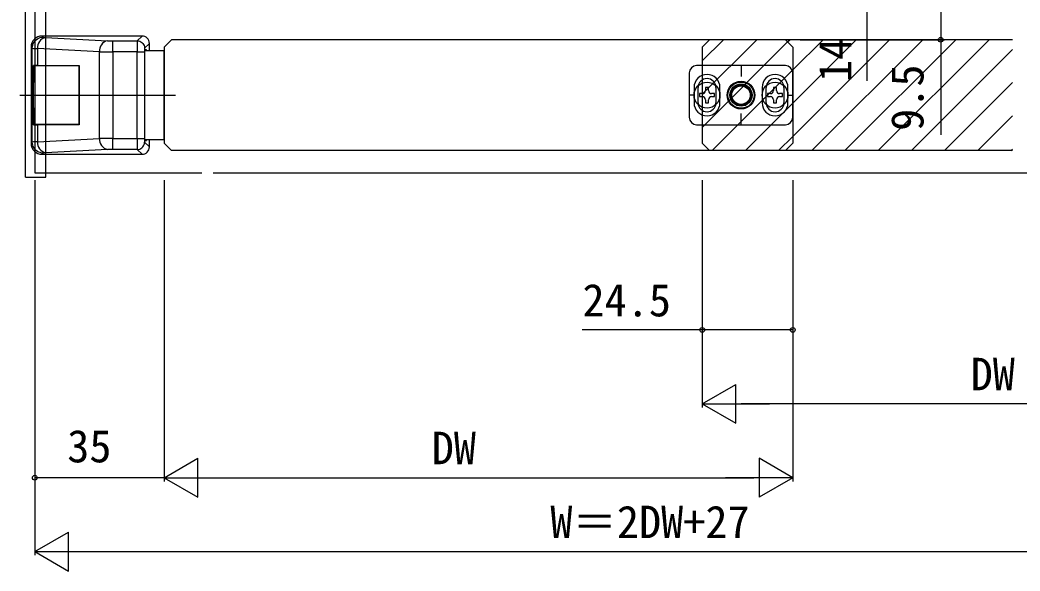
# Model space of a CAD drawing. Units: millimetres, scale not verified. Extents: x -525 to 525, y -784 to 780.
# Drawn here: x 51.1 to 321.6, y 19.6 to 168.7 of the extents above; entities that cross this region are included whole.
import ezdxf
from ezdxf.enums import TextEntityAlignment as Align

# ---------------------------------------------------------------- set-up
doc = ezdxf.new("R2010")
doc.units = ezdxf.units.MM
doc.header["$LTSCALE"] = 4
for name, color, linetype in [('0-4_YKK_12', 2, 'Continuous'), ('0-5_YKK_13', 4, 'Continuous'), ('0-7_YKK_D', 6, 'Continuous')]:
    doc.layers.add(name, color=color, linetype=linetype)
doc.styles.add('ＭＳ ゴシック', font='')
doc.styles.get('ＭＳ ゴシック').set_extended_font_data('MS Gothic')

msp = doc.modelspace()

# ---------------------------------------------------------------- linework, layer by layer
at = {"layer": '0-4_YKK_12'}
for p, q in [((55.122, 186.838), (55.122, 127.338)), ((90.122, 161.341), (92.122, 163.341)), ((258.135, 163.341), (92.122, 163.341)), ((100.323, 163.341), (93.122, 163.341)), ((235.635, 161.341), (237.635, 163.341)), ((235.635, 157.587), (241.389, 163.341)), ((235.635, 148.607), (250.369, 163.341)), ((235.635, 139.627), (258.827, 162.819)), ((319.573, 163.341), (237.635, 163.341)), ((258.135, 163.341), (260.135, 161.341)), ((258.827, 162.819), (259.35, 163.341)), ((260.135, 155.146), (268.33, 163.341)), ((260.135, 146.166), (277.31, 163.341)), ((260.135, 137.186), (286.29, 163.341)), ((265.271, 133.341), (295.271, 163.341)), ((274.251, 133.341), (304.251, 163.341)), ((283.231, 133.341), (313.231, 163.341)), ((90.122, 161.341), (90.122, 135.341)), ((90.122, 161.341), (90.122, 135.341)), ((235.635, 161.341), (235.635, 135.341)), ((260.135, 161.341), (260.135, 135.341)), ((292.211, 133.341), (319.573, 160.703)), ((238.344, 133.356), (260.135, 155.146)), ((301.192, 133.341), (319.573, 151.722)), ((247.31, 133.341), (260.135, 146.166)), ((310.172, 133.341), (319.573, 142.742)), ((92.122, 133.341), (90.122, 135.341)), ((237.635, 133.341), (235.635, 135.341)), ((256.29, 133.341), (260.135, 137.186)), ((258.135, 133.341), (260.135, 135.341)), ((258.135, 133.341), (92.122, 133.341)), ((100.323, 133.341), (93.122, 133.341)), ((319.573, 133.341), (237.635, 133.341)), ((319.152, 133.341), (319.573, 133.762)), ((55.122, 127.338), (100.323, 127.338)), ((103.323, 127.338), (407.448, 127.338))]:
    msp.add_line(p, q, dxfattribs=at)
at = {"layer": '0-5_YKK_13'}
for p, q in [((52.622, 126.138), (52.622, 186.838)), ((58.122, 126.138), (58.122, 186.838)), ((57.118, 164.338), (57.432, 164.023)), ((84.124, 164.338), (57.118, 164.338)), ((58.015, 163.955), (74.779, 163.076)), ((76.193, 163.045), (82.832, 163.045)), ((76.193, 160.049), (76.193, 163.045)), ((82.832, 163.045), (84.124, 164.338)), ((86.122, 162.34), (84.829, 161.048)), ((86.122, 160.338), (86.122, 162.34)), ((54.436, 161.027), (54.122, 161.342)), ((54.122, 161.342), (54.122, 135.333)), ((54.436, 135.648), (54.436, 161.027)), ((72.657, 160.08), (55.894, 160.959)), ((55.894, 160.959), (55.894, 156.338)), ((72.657, 136.595), (72.657, 160.08)), ((82.783, 160.049), (76.193, 160.049)), ((76.193, 160.049), (76.193, 136.626)), ((82.783, 136.626), (82.783, 160.049)), ((90.122, 160.338), (84.78, 160.338)), ((84.811, 160.588), (84.811, 136.088)), ((85.362, 160.588), (84.811, 160.588)), ((85.362, 160.338), (85.362, 160.588)), ((55.894, 156.338), (54.75, 156.338)), ((54.75, 140.338), (54.75, 156.338)), ((56.069, 156.238), (54.981, 156.238)), ((54.981, 151.838), (54.981, 156.238)), ((55.894, 156.338), (67.122, 156.338)), ((67.122, 156.238), (56.069, 156.238)), ((67.122, 156.338), (67.122, 140.338)), ((67.122, 140.438), (67.122, 156.238)), ((232.135, 154.341), (232.135, 142.341)), ((258.135, 156.341), (234.135, 156.341)), ((246.135, 156.341), (246.135, 153.341)), ((260.135, 142.341), (260.135, 154.341)), ((233.435, 150.441), (233.435, 146.241)), ((234.535, 146.241), (234.535, 150.441)), ((239.335, 150.441), (239.335, 146.241)), ((240.435, 146.241), (240.435, 150.441)), ((251.835, 150.441), (251.835, 146.241)), ((252.935, 146.241), (252.935, 150.441)), ((257.735, 150.441), (257.735, 146.241)), ((258.835, 146.241), (258.835, 150.441)), ((51.122, 148.338), (93.19, 148.338)), ((233.435, 148.341), (232.135, 148.341)), ((238.165, 147.931), (238.985, 147.931)), ((256.565, 147.931), (257.385, 147.931)), ((258.835, 148.341), (260.135, 148.341)), ((246.135, 140.341), (246.135, 143.341)), ((54.75, 140.338), (55.894, 140.338)), ((56.069, 140.438), (54.981, 140.438)), ((55.894, 140.338), (55.894, 135.716)), ((67.122, 140.338), (55.894, 140.338)), ((67.122, 140.438), (56.069, 140.438)), ((234.135, 140.341), (258.135, 140.341)), ((54.122, 135.333), (54.436, 135.648)), ((55.894, 135.716), (72.657, 136.595)), ((76.193, 136.626), (82.783, 136.626)), ((76.193, 133.63), (76.193, 136.626)), ((82.783, 136.626), (84.78, 136.626)), ((84.829, 135.627), (86.122, 134.335)), ((86.122, 134.335), (86.122, 136.338)), ((57.432, 132.652), (57.118, 132.338)), ((74.779, 133.599), (58.015, 132.721)), ((82.832, 133.63), (76.193, 133.63)), ((84.124, 132.338), (82.832, 133.63)), ((57.118, 132.338), (84.124, 132.338)), ((52.622, 126.138), (58.122, 126.138))]:
    msp.add_line(p, q, dxfattribs=at)
for points in [[(54.436, 161.027), (54.468, 161.453), (54.559, 161.87), (54.709, 162.27), (54.914, 162.645), (55.171, 162.986), (55.473, 163.289), (55.815, 163.545), (56.189, 163.75), (56.589, 163.9), (57.006, 163.992), (57.432, 164.023)], [(82.832, 163.045), (83.178, 163.014), (83.514, 162.923), (83.829, 162.776), (84.114, 162.576), (84.36, 162.33), (84.56, 162.045), (84.708, 161.73), (84.798, 161.394), (84.829, 161.048)], [(82.783, 160.049), (84.78, 160.049), (84.78, 136.626)], [(84.78, 136.338), (90.122, 136.338), (90.122, 160.338)], [(55.206, 144.838), (55.206, 151.838), (54.981, 151.838)], [(237.345, 149.571), (237.345, 150.391), (236.525, 150.391), (236.525, 149.571)], [(255.745, 149.571), (255.745, 150.391), (254.925, 150.391), (254.925, 149.571)], [(235.705, 148.751), (234.885, 148.751), (234.885, 147.931), (235.705, 147.931)], [(236.525, 147.111), (236.525, 146.291), (237.345, 146.291), (237.345, 147.111)], [(238.985, 147.931), (238.985, 148.751), (238.165, 148.751)], [(254.105, 148.751), (253.285, 148.751), (253.285, 147.931), (254.105, 147.931)], [(254.925, 147.111), (254.925, 146.291), (255.745, 146.291), (255.745, 147.111)], [(257.385, 147.931), (257.385, 148.751), (256.565, 148.751)], [(54.981, 140.438), (54.981, 144.838), (55.206, 144.838)], [(57.432, 132.652), (57.006, 132.683), (56.589, 132.775), (56.189, 132.925), (55.815, 133.13), (55.473, 133.387), (55.171, 133.689), (54.914, 134.031), (54.709, 134.405), (54.559, 134.805), (54.468, 135.222), (54.436, 135.648)], [(82.832, 133.63), (83.178, 133.661), (83.514, 133.752), (83.829, 133.899), (84.114, 134.099), (84.36, 134.345), (84.56, 134.63), (84.708, 134.945), (84.798, 135.281), (84.829, 135.627)], [(84.811, 136.088), (85.362, 136.088), (85.362, 136.338)]]:
    msp.add_lwpolyline(points, dxfattribs=at)
for centre, radius in [((236.935, 148.341), 3.5), ((246.135, 148.341), 3.75), ((246.135, 148.341), 3.55), ((255.335, 148.341), 3.5), ((246.135, 148.341), 3), ((246.135, 148.341), 2.8), ((246.135, 148.341), 2.55), ((246.135, 148.341), 2.5)]:
    msp.add_circle(centre, radius, dxfattribs=at)
for centre, radius, start, end in [((57.116, 161.343), 2.994, 89.96782, 180.03218), ((58.635, 161.267), 2.759, 102.98938, 186.40774), ((57.969, 166.075), 2.121, 255.33304, 271.24019), ((75.399, 160.388), 2.759, 102.98938, 186.40774), ((76.11, 191.823), 28.778, 267.34813, 270.16471), ((126.963, 160.815), 44.187, 177.1073, 180.99321), ((84.126, 162.341), 1.996, 359.96796, 90.03204), ((55.684, 172.013), 11.057, 263.52066, 271.0879), ((75.946, 335.287), 175.238, 268.92448, 270.08052), ((90.2, 160.28), 5.425, 171.86503, 182.44066), ((234.135, 154.341), 2, 90, 180), ((258.135, 154.341), 2, 0, 90), ((236.935, 150.441), 3.5, 0, 180), ((236.935, 150.441), 2.4, 0, 180), ((255.335, 150.441), 3.5, 0, 180), ((255.335, 150.441), 2.4, 0, 180), ((235.705, 149.571), 0.82, 270, 0), ((238.165, 149.571), 0.82, 180, 270), ((254.105, 149.571), 0.82, 270, 0), ((256.565, 149.571), 0.82, 180, 270), ((236.935, 146.241), 3.5, 180, 0), ((236.935, 146.241), 2.4, 180, 0), ((235.705, 147.111), 0.82, 0, 90), ((238.165, 147.111), 0.82, 90, 180), ((255.335, 146.241), 3.5, 180, 0), ((255.335, 146.241), 2.4, 180, 0), ((254.105, 147.111), 0.82, 0, 90), ((256.565, 147.111), 0.82, 90, 180), ((234.135, 142.341), 2, 180, 270), ((258.135, 142.341), 2, 270, 0), ((57.116, 135.332), 2.994, 179.96782, 270.03218), ((55.861, 120.89), 14.826, 89.87498, 95.51645), ((58.741, 135.484), 2.857, 175.32403, 255.27885), ((75.504, 136.362), 2.857, 175.32403, 255.27885), ((76.022, -47.345), 183.971, 89.94692, 91.04808), ((135.54, 136.002), 52.761, 179.32261, 182.57688), ((90.2, 136.395), 5.425, 177.55934, 188.13497), ((57.969, 130.6), 2.121, 88.75981, 104.66696), ((76.11, 104.852), 28.778, 89.83529, 92.65187), ((84.126, 134.334), 1.996, 269.96796, 0.03204)]:
    msp.add_arc(centre, radius, start, end, dxfattribs=at)
at = {"layer": '0-7_YKK_D'}
for p, q in [((262.135, 163.341), (301.135, 163.341)), ((55.122, 125.338), (55.122, 43.838)), ((55.122, 125.338), (55.122, 23.838)), ((90.122, 125.338), (90.122, 43.838)), ((90.122, 125.338), (90.122, 43.838)), ((235.635, 125.338), (235.635, 83.838)), ((235.635, 125.338), (235.635, 63.838)), ((260.135, 125.338), (260.135, 83.838)), ((260.135, 125.338), (260.135, 43.838)), ((235.635, 64.838), (244.728, 70.088)), ((244.728, 59.588), (244.728, 70.088)), ((235.635, 64.838), (244.728, 59.588)), ((235.635, 64.838), (253.821, 64.838)), ((395.648, 64.838), (246.135, 64.838)), ((90.122, 44.838), (99.215, 50.088)), ((99.215, 39.588), (99.215, 50.088)), ((260.135, 44.838), (251.042, 50.088)), ((251.042, 50.088), (251.042, 39.588)), ((90.122, 44.838), (55.122, 44.838)), ((90.122, 44.838), (99.215, 39.588)), ((90.122, 44.838), (108.308, 44.838)), ((100.622, 44.838), (249.635, 44.838)), ((260.135, 44.838), (241.948, 44.838)), ((260.135, 44.838), (251.042, 39.588)), ((55.122, 24.838), (64.215, 30.088)), ((64.215, 19.588), (64.215, 30.088)), ((55.122, 24.838), (64.215, 19.588)), ((55.122, 24.838), (73.308, 24.838)), ((65.622, 24.838), (412.148, 24.838))]:
    msp.add_line(p, q, dxfattribs=at)
for points in [[(280.135, 186.838), (280.135, 172.838), (280.135, 152.219)], [(300.135, 172.838), (300.135, 163.341), (300.135, 137.632)], [(260.135, 84.838), (235.635, 84.838), (203.13, 84.838)]]:
    msp.add_lwpolyline(points, dxfattribs=at)
for centre in [(300.135, 163.341), (235.635, 84.838), (260.135, 84.838), (55.122, 44.838)]:
    msp.add_circle(centre, 0.637, dxfattribs=at)

# ---------------------------------------------------------------- texts
at = {"layer": '0-7_YKK_D', "style": 'ＭＳ ゴシック'}
for s, p in [('14', (278.635, 151.879)), ('9.5', (298.135, 138.678))]:
    msp.add_text(s, height=8.798, rotation=90, dxfattribs=at).set_placement(p, align=Align.BOTTOM_LEFT)
for s, p in [('24.5', (203.244, 85.838)), ('DW', (308.244, 65.838)), ('35', (63.894, 46.338)), ('DW', (162.481, 45.838)), ('W＝2DW+27', (194.567, 25.838))]:
    msp.add_text(s, height=8.798, dxfattribs=at).set_placement(p, align=Align.BOTTOM_LEFT)

doc.saveas('drawing.dxf')
